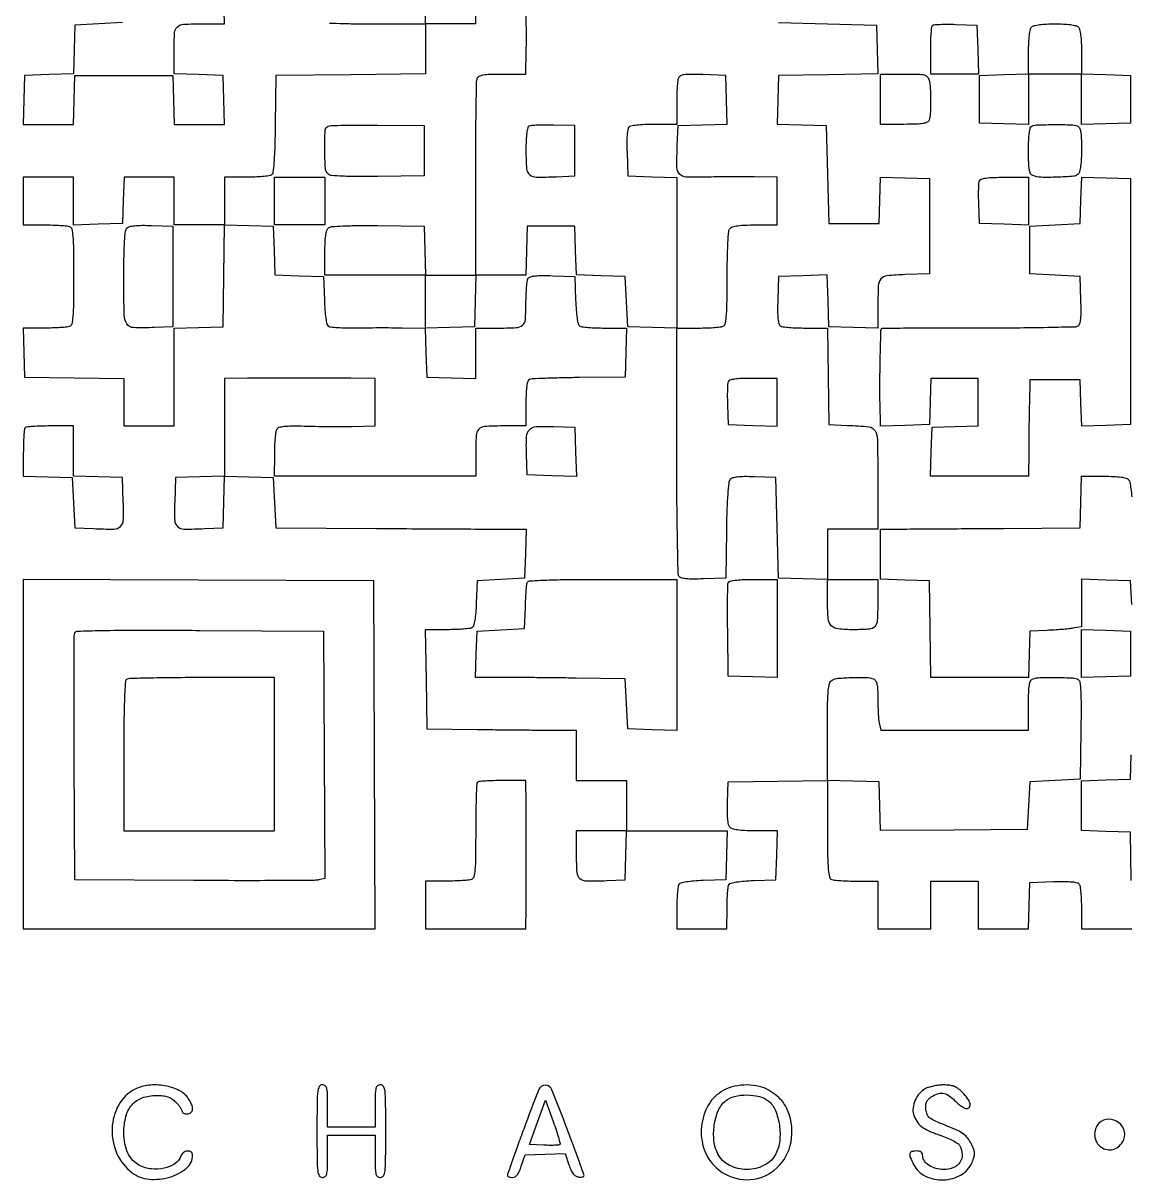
# Model space of a CAD drawing. Extents: x 156 to 936, y 95 to 969.
# Drawn here: x 155.9 to 574.7, y 95.1 to 532.3 of the extents above; entities that cross this region are included whole.
import ezdxf

# ---------------------------------------------------------------- set-up
doc = ezdxf.new("R2010")
doc.units = 0

msp = doc.modelspace()

# ---------------------------------------------------------------- linework, layer by layer
for points in [[(327.227935, 550.75), (326.955869, 532), (317.5, 532), (308.044131, 532), (307.772065, 550.75)], [(574.772559, 208.25), (574.5, 226.5), (565.25, 226.787526), (556, 227.075052), (556, 236.5), (556, 245.924948), (565.25, 246.212474), (574.5, 246.5), (574.786629, 255.68224)]]:
    msp.add_lwpolyline(points)
for points in [[(193.5, 532.5), (184.5, 532), (175.5, 531.5), (175.212964, 522.287036), (174.925929, 513.074071), (165.712964, 512.787036), (156.5, 512.5), (156.212474, 503.25), (155.924948, 494), (165.424948, 494), (174.924948, 494), (175.212474, 503.25), (175.5, 512.5), (194, 512.5), (212.5, 512.5), (212.787526, 503.25), (213.075052, 494), (222.575052, 494), (232.075052, 494), (231.787526, 503.25), (231.5, 512.5), (222.25, 512.787526), (213, 513.075052), (213, 521.930537, -0.014926), (213.20092, 528.659578, -0.196265), (214.257237, 530.861468, -0.174406), (216.610247, 531.830207, -0.011304), (224.119313, 532), (232.075052, 532), (231.787526, 541.25)], [(441.5, 532.5), (460, 532), (478.5, 531.5), (478.787232, 522.272202), (479.074464, 513.044404), (460.287232, 512.772202), (441.5, 512.5), (441.212977, 503.288016), (440.925954, 494.076031), (450.212977, 493.788016), (459.5, 493.5), (460, 475), (460.5, 456.5), (470, 456.5), (479.5, 456.5), (479.789473, 465.287003), (480.078945, 474.074007), (489.289473, 473.787003), (498.5, 473.5), (498.5, 455.5), (498.5, 437.5), (489.357189, 437.213893, 0.016342), (482.480866, 436.773452, 0.198271), (480.192673, 435.558503, 0.16349), (479.198519, 432.973195, 0.010311), (479.013655, 424.712474), (479, 416.924948), (469.75, 417.212474), (460.5, 417.5), (460.213341, 427.287041), (459.926682, 437.074081), (450.713341, 436.787041), (441.5, 436.5), (441.208654, 427.58457, 0.007874), (441.136581, 423.325344, 0.025891), (441.278743, 420.518036, 0.03736), (441.608404, 418.675579, 0.190691), (442.208654, 417.849883, 0.110361), (443.105981, 417.526888, 0.009558), (445.537478, 417.266784, 0.012216), (448.482099, 417.080963, 0.009183), (451.727441, 417.015313), (459.954883, 417), (460.227441, 398.75), (460.5, 380.5), (467.5, 380.245668, -0.016774), (475.649643, 379.675385, -0.242391), (478.000194, 378.13868, -0.12618), (478.895179, 374.842613, -0.003527), (479, 359.980948), (479, 341), (469.5, 341), (460, 341), (460, 331.5), (460, 322), (469.5, 322), (479, 322), (479, 313.106989, -0.013048), (478.826319, 306.452734, -0.172537), (477.897552, 304.218081, -0.193967), (475.811393, 303.205172, -0.01721), (469.852471, 303, -0.024519), (463.919925, 303.291098, -0.18172), (461.425874, 304.519247, -0.16934), (460.26327, 307.135225, -0.020681), (460, 313.497658), (460, 321.924948), (450.75, 322.212474), (441.5, 322.5), (441, 341.5), (440.5, 360.5), (432.403945, 360.787955, 0.009179), (428.505848, 360.854987, 0.028683), (425.888226, 360.701645, 0.042759), (424.133146, 360.343442, 0.148905), (423.177736, 359.714159, 0.148709), (422.659149, 358.478879, 0.007389), (422.270344, 354.043584, 0.009943), (421.960504, 348.178124, 0.004405), (421.773792, 340.426204), (421.5, 322.5), (413.085653, 322.206902, -0.008519), (409.085459, 322.135766, -0.027159), (406.4185, 322.278749, -0.039341), (404.659703, 322.610638, -0.187221), (403.850966, 323.206902, -0.137259), (403.51657, 324.31728, -0.000528), (403.267102, 337.695067, -0.002655), (403.080334, 352.903649, -0.00166), (403.015313, 370.712474), (403, 416.924948), (393.75, 417.212474), (384.5, 417.5), (384, 427), (383.5, 436.5), (374.287036, 436.787036), (365.074071, 437.074071), (364.787036, 446.287036), (364.5, 455.5), (355.5, 455.5), (346.5, 455.5), (346.212474, 446.25), (345.924948, 437), (336.498686, 437), (327.072424, 437), (326.786212, 427.25), (326.5, 417.5), (317.25, 417.212474), (308, 416.924948), (308, 426.962474), (308, 437), (289, 437), (270, 437), (270, 445.377555, -0.009865), (270.075167, 449.187101, -0.024503), (270.321487, 451.964554, -0.030982), (270.71566, 453.915128, -0.155417), (271.309087, 454.841556, -0.154677), (272.515232, 455.331439, -0.008096), (276.733702, 455.596234, -0.010385), (282.398845, 455.742011, -0.004306), (290.059087, 455.714001), (307.5, 455.5), (307.787526, 446.25), (308.075052, 437), (317.537526, 437), (327, 437), (327, 473.418213, -0.001558), (327.043843, 487.491593, -0.002435), (327.178303, 499.603225, -0.00066), (327.360793, 510.155181, -0.087168), (327.606989, 511.418213, -0.192406), (328.346128, 512.217093, -0.06988), (329.845898, 512.688469, -0.034532), (332.428287, 512.937024, -0.00673), (337.106989, 513), (346, 513), (346.125886, 521.75, 0.00318), (346.157869, 525.735023, 0.001862), (346.148043, 530.507467, 0.001862), (346.10265, 535.282314, 0.003165)], [(271.727222, 532.294608, 0.001646), (276.922117, 532.118185, 0.004683), (282.962348, 531.989577, 0.003037), (289.949286, 531.948712), (308, 531.952773), (308, 522.49196), (308, 513.031147), (279.75, 512.765573), (251.5, 512.5), (251.226647, 494.044584, -0.003561), (251.035521, 485.331725, -0.012194), (250.732937, 479.675066, -0.01105), (250.342971, 475.785498, -0.224357), (249.726647, 474.809897, -0.112125), (248.86414, 474.502227, -0.008919), (246.43689, 474.255038, -0.011731), (243.499351, 474.078012, -0.008719), (240.25, 474.015313), (232, 474), (232, 465), (232, 456), (222.5, 456), (213, 456), (213, 465), (213, 474), (203.538933, 474), (194.077866, 474), (193.788933, 465.25), (193.5, 456.5), (184.25, 456.212474), (175, 455.924948), (175, 464.962474), (175, 474), (165.5, 474), (156, 474), (156, 465), (156, 456), (163.918213, 456, -0.00705), (167.066073, 455.955615, -0.008902), (169.9751, 455.821697, -0.007317), (172.400281, 455.631074, -0.06844), (173.418213, 455.393011, -0.248646), (174.287914, 454.395349, -0.036527), (174.720076, 451.657417, -0.018394), (174.948864, 446.766599, -0.00249), (175, 436.5, -0.00249), (174.948864, 426.233401, -0.018394), (174.720076, 421.342583, -0.036527), (174.287914, 418.604651, -0.248646), (173.418213, 417.606989, -0.068543), (172.399219, 417.368898, -0.007277), (169.964077, 417.178303, -0.008872), (167.042924, 417.044383, -0.007017), (163.880687, 417), (155.924948, 417), (156.212474, 407.75), (156.5, 398.5), (175.25, 398.227935), (194, 397.955869), (194, 388.977935), (194, 380), (203.5, 380), (213, 380), (213, 398.462474), (213, 416.924948), (222.25, 417.212474), (231.5, 417.5), (231.771723, 436.787238), (232.043446, 456.074477), (241.271723, 455.787238), (250.5, 455.5), (250.787036, 446.287036), (251.074071, 437.074071), (260.287036, 436.787036), (269.5, 436.5), (269.792098, 427.532999, 0.009905), (269.99178, 423.723722, 0.019979), (270.328166, 420.736449, 0.019685), (270.756997, 418.52398, 0.188118), (271.292098, 417.74635, 0.12484), (272.165161, 417.429827, 0.00869), (274.788929, 417.214118, 0.01191), (277.96456, 417.084382, 0.008664), (281.5, 417.085494, -0.002431), (285.577226, 417.137603, -0.001462), (290.415539, 417.161763, -0.001464), (295.226546, 417.157631, -0.002558), (299.212474, 417.122144), (307.924948, 417), (308.212474, 407.75), (308.5, 398.5), (317.75, 398.212474), (327, 397.924948), (327, 407.462474), (327, 417), (334.918213, 417, 0.010942), (342.344571, 417.162535, 0.165682), (344.712752, 418.08692, 0.202261), (345.787688, 420.197169, 0.01753), (346.015313, 426.356989, -0.009288), (346.081049, 429.570103, -0.012325), (346.267102, 432.487838, -0.009701), (346.527636, 434.896861, -0.10999), (346.850966, 435.793098, -0.187221), (347.659703, 436.389362, -0.039341), (349.4185, 436.721251, -0.027159), (352.085459, 436.864234, -0.008519), (356.085653, 436.793098), (364.5, 436.5), (364.792098, 427.532999, 0.009786), (364.991711, 423.707636, 0.020298), (365.326695, 420.737125, 0.020215), (365.75425, 418.552989, 0.195149), (366.292098, 417.798312, 0.112754), (367.145057, 417.495059, 0.00869), (369.579639, 417.251635, 0.011554), (372.525136, 417.077155, 0.008553), (375.787526, 417.015313), (384.075052, 417), (383.787526, 407.75), (383.5, 398.5), (366.065056, 398.286019, 0.002611), (359.288609, 398.167451, 0.003897), (353.365328, 397.986659, 0.001701), (348.313702, 397.775835, 0.080497), (347.315056, 397.567404, 0.228086), (346.693309, 396.907835, 0.04074), (346.303323, 395.211364, 0.027777), (346.067507, 392.568191, 0.008361), (346, 388.531385), (346, 380), (337.106989, 380, 0.014768), (330.349521, 379.800362, 0.195511), (328.14255, 378.747254, 0.175208), (327.170753, 376.400012, 0.01141), (327, 368.918213), (327, 361), (289, 361), (251, 361), (251.015313, 369.25, -0.009665), (251.084374, 372.509357, -0.012708), (251.280368, 375.477874, -0.010213), (251.55538, 377.928183, -0.108551), (251.896124, 378.866166, -0.184333), (252.771148, 379.519725, -0.042456), (254.611371, 379.877611, -0.026789), (257.502486, 380.032888, -0.007081), (262.130811, 379.967769, 0.003372), (266.353091, 379.877032, 0.002083), (271.318113, 379.824514, 0.002089), (276.224355, 379.813556, 0.003753), (280.25, 379.851604), (289, 380), (289, 389), (289, 398), (279.75, 398.065327, 0.000911), (275.454106, 398.087835, 0.000484), (270.132812, 398.100863, 0.000482), (264.692963, 398.103677, 0.000748), (260, 398.094565, -0.000007), (255.342287, 398.078617, -0.000004), (250.014062, 398.060489, -0.000004), (244.851552, 398.043015, -0.000009), (240.75, 398.029238), (232, 398), (232, 379.537526), (232, 361.075052), (222.75, 360.787526), (213.5, 360.5), (213.21285, 351.278376, 0.015937), (213.218029, 344.311888, 0.205359), (214.296927, 342.006436, 0.182581), (216.775708, 341.054051, 0.012183), (224.520917, 341.199088), (231.5, 341.5), (231.786659, 351.287041), (232.073318, 361.074081), (241.286659, 360.787041), (250.5, 360.5), (251, 351), (251.5, 341.5), (289.5, 341.269109, 0.00009), (304.730148, 341.179302, 0.000108), (319.065711, 341.100428, 0.000092), (331.147, 341.038782, 0.000715), (336.787526, 341.019109), (346.075052, 341), (345.787526, 331.75), (345.5, 322.5), (336.5, 322), (327.5, 321.5), (327.206033, 313.031844, -0.010674), (327.005667, 309.460658, -0.020911), (326.666992, 306.63313, -0.02067), (326.236162, 304.533237, -0.192561), (325.706033, 303.797157, -0.112747), (324.854448, 303.494361, -0.008694), (322.424353, 303.251296, -0.011557), (319.484266, 303.077071, -0.008556), (316.227935, 303.015313), (307.955869, 303), (308.227935, 284.25), (308.5, 265.5), (327.5, 265.299228, 0.000224), (335.452664, 265.218754, 0.000205), (343.635938, 265.142972, 0.000205), (350.936742, 265.081359, 0.000677), (355.75, 265.049228), (365, 265), (365, 255.5), (365, 246), (374.5, 246), (384, 246), (384, 236.5), (384, 227), (374.5, 227), (365, 227), (365, 218.019052, 0.01682), (365.227183, 211.267676, 0.202101), (366.372662, 208.990719, 0.176722), (368.88044, 208.058134, 0.012322), (376.520917, 208.199088), (383.5, 208.5), (383.787526, 217.75), (384.075052, 227), (403.075052, 227), (422.075052, 227), (421.787526, 217.75), (421.5, 208.5), (413.031844, 208.206033, 0.010674), (409.460658, 208.005667, 0.020911), (406.63313, 207.666992, 0.02067), (404.533237, 207.236162, 0.192561), (403.797157, 206.706033, 0.110752), (403.494844, 205.866303, 0.009471), (403.251296, 203.57771, 0.012155), (403.07711, 200.806269, 0.009121), (403.015313, 197.75), (403, 190), (412.5, 190), (422, 190), (422.015313, 197.75, -0.009121), (422.07711, 200.806269, -0.012155), (422.251296, 203.57771, -0.009471), (422.494844, 205.866303, -0.110752), (422.797157, 206.706033, -0.192561), (423.533237, 207.236162, -0.02067), (425.63313, 207.666992, -0.020911), (428.460658, 208.005667, -0.010674), (432.031844, 208.206033), (440.5, 208.5), (440.787526, 217.75), (441.075052, 227), (432.659971, 227, -0.009341), (428.67439, 227.074469, -0.027071), (425.928617, 227.326393, -0.038412), (424.062509, 227.748416, -0.145738), (423.078674, 228.405204, -0.126804), (422.594776, 229.431833, -0.023545), (422.298867, 231.514748, -0.021342), (422.157498, 234.264652, -0.01153), (422.206229, 237.655204), (422.5, 245.5), (441.25, 245.772065), (460, 246.044131), (460, 227.629054, 0.002468), (460.05106, 217.285452, 0.018275), (460.279714, 212.36306, 0.036221), (460.711376, 209.607268, 0.24912), (461.581787, 208.606989, 0.06844), (462.599719, 208.368926, 0.007317), (465.0249, 208.178303, 0.008902), (467.933927, 208.044385, 0.00705), (471.081787, 208), (479, 208), (479, 199), (479, 190), (489, 190), (499, 190), (499, 199), (499, 208), (508, 208), (517, 208), (517, 199), (517, 190), (526.461067, 190), (535.922134, 190), (536.211067, 198.75), (536.5, 207.5), (545.41543, 207.791346, -0.007874), (549.674656, 207.863419, -0.025891), (552.481964, 207.721257, -0.03736), (554.324421, 207.391596, -0.190691), (555.150117, 206.791346, -0.10844), (555.472644, 205.905885, -0.010308), (555.733216, 203.60277, -0.012782), (555.918998, 200.812394, -0.009736), (555.984687, 197.75), (556, 190), (565.522559, 190), (575.045117, 190)], [(575, 312.5), (574.5, 321.5), (565.25, 321.787526), (556, 322.075052), (556, 313.082839), (556, 304.090626), (552.75, 303.541226, -0.016338), (551.067278, 303.313028, -0.005182), (548.545313, 303.080976, -0.005167), (545.726918, 302.880374, -0.005727), (543, 302.745913), (536.5, 302.5), (536.211067, 293.75), (535.922134, 285), (517.483626, 285), (499.045117, 285), (498.772559, 303.25), (498.5, 321.5), (489.25, 321.787526), (480, 322.075052), (480, 331.537526), (480, 341), (488.75, 341.053693, 0.000104), (493.81881, 341.085849, 0.000018), (503.448438, 341.149279, 0.000019), (514.755624, 341.2246, 0.000017), (526.5, 341.303693), (555.5, 341.5), (555.786212, 351.25), (556.072424, 361), (564.413767, 361, -0.009978), (568.188532, 360.924665, -0.024307), (570.959969, 360.67871, -0.03033), (572.91475, 360.287012, -0.156169), (573.833879, 359.700164, -0.126595), (574.271826, 358.772011, -0.012295), (574.682026, 356.299919, -0.014976), (575.015093, 353.281363, -0.011302)]]:
    msp.add_lwpolyline(points, format="xyb")
for points in [[(516.787526, 522.25), (517.075052, 513), (508.037526, 513), (499, 513), (499, 521.833333, -0.007429), (499.05105, 525.269125, -0.010988), (499.206746, 528.278621, -0.006414), (499.423524, 530.778731, -0.173222), (499.703816, 531.370483, -0.17855), (500.286747, 531.639255, -0.007766), (502.564452, 531.783202, -0.012381), (505.319749, 531.846095, -0.008434), (508.453816, 531.787149), (516.5, 531.5)], [(554.8, 530.8, -0.144682), (555.310039, 529.861987, -0.021131), (555.677383, 527.701269, -0.02038), (555.921656, 524.847487, -0.011159), (556, 521.337526), (556, 513.075052), (565.25, 512.787526), (574.5, 512.5), (574.5, 503.5), (574.5, 494.5), (565.25, 494.212474), (556, 493.924948), (556, 503.462474), (556, 513), (546, 513), (536, 513), (536, 503.462474), (536, 493.924948), (526.75, 494.212474), (517.5, 494.5), (517.5, 503.5), (517.5, 512.5), (526.75, 512.787526), (536, 513.075052), (536, 521.337526, -0.011159), (536.078344, 524.847487, -0.02038), (536.322617, 527.701269, -0.021131), (536.689961, 529.861987, -0.144682), (537.2, 530.8, -0.141618), (538.10739, 531.300471, -0.021788), (540.154386, 531.671053, -0.021242), (542.81658, 531.919487, -0.012644), (546, 532, -0.012644), (549.18342, 531.919487, -0.021242), (551.845614, 531.671053, -0.021788), (553.89261, 531.300471, -0.141618)], [(403.62125, 511.455377, 0.067928), (403.377732, 510.418881, 0.007516), (403.182492, 507.986017, 0.009051), (403.045439, 505.068763, 0.007211), (403, 501.918213), (403, 494), (394.75, 493.984687, 0.009158), (391.496014, 493.919039, 0.01219), (388.544105, 493.733216, 0.009524), (386.10652, 493.473134, 0.110447), (385.208654, 493.150117, 0.190691), (384.608404, 492.324421, 0.03736), (384.278743, 490.481964, 0.025891), (384.136581, 487.674656, 0.007874), (384.208654, 483.41543), (384.5, 474.5), (393.75, 474.212474), (403, 473.924948), (403, 445.462474), (403, 417), (411.25, 417.015313, 0.009153), (414.503929, 417.080924, 0.012185), (417.455659, 417.266638, 0.009517), (419.893111, 417.526559, 0.110467), (420.790541, 417.849385, 0.220723), (421.448073, 418.873054, 0.016407), (421.800709, 422.262256, 0.014231), (422.021347, 427.46242, 0.003486), (422.081081, 436.030458, -0.00454), (422.14867, 443.474803, -0.009935), (422.36543, 449.172178, -0.007129), (422.679617, 453.519018, -0.15275), (423.162985, 454.696385, -0.155978), (424.086006, 455.286204, -0.030559), (426.04241, 455.678812, -0.024349), (428.822282, 455.924802, -0.009893), (432.622445, 456), (441, 456), (441, 465), (441, 474), (432.25, 474.144302, 0.003627), (428.201692, 474.181697, 0.001963), (423.219828, 474.172025, 0.001955), (418.147462, 474.122437, 0.003084), (413.796224, 474.03604, -0.01523), (406.428085, 474.068727, -0.205733), (404.044744, 475.192791, -0.181555), (403.061348, 477.765568, -0.011439), (403.201382, 486.011777), (403.5, 493.5), (412.787023, 493.788016), (422.074046, 494.076031), (421.787023, 503.288016), (421.5, 512.5), (412.87125, 512.787164, 0.006366), (408.184609, 512.883424, 0.037718), (405.73978, 512.717914, 0.083815), (404.353077, 512.273358, 0.183756)], [(498.369714, 510.75, -0.052589), (498.835949, 507.80014, -0.012536), (498.968309, 502.826521, -0.010886), (498.868123, 497.875983, -0.081279), (498.393011, 495.581787, -0.192406), (497.653872, 494.782907, -0.06988), (496.154102, 494.311531, -0.034532), (493.571713, 494.062976, -0.00673), (488.893011, 494), (480, 494), (480, 503.5), (480, 513), (488.883369, 513, -0.00487), (494.368743, 512.946567, -0.0534), (496.551213, 512.66971, -0.150802), (497.684822, 512.002112, -0.119916)], [(307.5, 484), (307.5, 474.5), (290.059087, 474.285999, -0.004306), (282.398845, 474.257989, -0.010385), (276.733702, 474.403766, -0.008096), (272.515232, 474.668561, -0.154677), (271.309087, 475.158444, -0.20697), (270.176211, 477.389244, -0.014619), (269.944042, 484.534101, -0.012902), (270.106288, 491.726212, -0.290521), (271.25, 493.349327, -0.091899), (272.209156, 493.551964, -0.001786), (277.273438, 493.660091, -0.004234), (283.203159, 493.715282, -0.002819), (290, 493.682661), (307.5, 493.5)], [(347.25, 493.356866, 0.232854), (346.669213, 492.69013, 0.031797), (346.299832, 490.824681, 0.024655), (346.068139, 488.026422, 0.008328), (346, 483.935719, 0.017143), (346.229245, 477.251348, 0.202859), (347.377194, 474.985011, 0.175683), (349.887823, 474.057614, 0.012279), (357.520917, 474.199088), (364.5, 474.5), (364.5, 484), (364.5, 493.5), (356.5, 493.690199, 0.006392), (353.344709, 493.724863, 0.008556), (350.482813, 493.670739, 0.00628), (348.100026, 493.554893, 0.08407)], [(554.418213, 493.393011, -0.185749), (555.208851, 492.680141, -0.073109), (555.683212, 491.266754, -0.03686), (555.935, 488.858247, -0.007619), (556, 484.593011, -0.0113), (555.921443, 481.117343, -0.02047), (555.676767, 478.283644, -0.021205), (555.309096, 476.134923, -0.144372), (554.8, 475.2, -0.179092), (552.980818, 474.363546, -0.010529), (546.803752, 474.020456, -0.014609), (540.708899, 473.988687, -0.085811), (537.581787, 474.606989, -0.191637), (536.783844, 475.343066, -0.070265), (536.312113, 476.832504, -0.034795), (536.063199, 479.39422, -0.006825), (536, 484.023655, -0.008406), (536.0681, 488.073816, -0.024951), (536.299786, 490.841487, -0.032381), (536.66943, 492.682516, -0.2353), (537.25, 493.337719, -0.088856), (539.485737, 493.805565, -0.006454), (545.810769, 493.907585, -0.006576), (552.12749, 493.844846, -0.086042)], [(574.5, 427), (574.5, 380.5), (565.289473, 380.212997), (556.078945, 379.925993), (555.789473, 388.712997), (555.5, 397.5), (546, 397.5), (536.5, 397.5), (536.301866, 388.5, 0.00132), (536.222157, 384.385751, 0.000758), (536.146698, 379.426562, 0.000758), (536.08599, 374.443617, 0.001265), (536.051866, 370.25), (536, 361), (517.462474, 361), (498.924948, 361), (499.212474, 370.25), (499.5, 379.5), (508.25, 379.788933), (517, 380.077866), (517, 389.038933), (517, 398), (508.038933, 398), (499.077866, 398), (498.788933, 389.25), (498.5, 380.5), (489.25, 380.212474), (480, 379.924948), (479.851604, 388.712474, -0.006037), (479.811312, 397.087454, -0.004226), (479.95963, 406.524147, -0.000785), (480.2045, 416.035981, -0.181633), (480.531496, 416.839111, -0.207109), (480.845486, 416.977958, -0.000114), (491.42405, 417.059166, -0.001442), (503.221228, 417.113018, -0.000876), (517.172445, 417.112035, 0.002095), (531.190912, 417.14524, 0.003314), (543.208113, 417.303712, 0.000823), (553.69852, 417.528859, 0.135324), (554.791346, 417.857494, 0.191662), (555.391819, 418.679446, 0.037457), (555.721445, 420.518811, 0.025923), (555.863545, 423.324033, 0.007862), (555.791346, 427.58457), (555.5, 436.5), (546, 437), (536.5, 437.5), (536.5, 446.5), (536.5, 455.5), (546, 456), (555.5, 456.5), (555.789473, 465.287003), (556.078945, 474.074007), (565.289473, 473.787003), (574.5, 473.5)], [(536, 464.962474), (536, 455.924948), (526.75, 456.212474), (517.5, 456.5), (517.203033, 463.906415, -0.007079), (517.126964, 466.841003, -0.009185), (517.144753, 469.531874, -0.007235), (517.23321, 471.773024, -0.078282), (517.421649, 472.656415, -0.228018), (518.10667, 473.302323, -0.041983), (519.847946, 473.698536, -0.027394), (522.610611, 473.934044, -0.007567), (526.968615, 474), (536, 474)], [(212.5, 436.5), (212.5, 417.5), (205.520917, 417.199088, -0.019172), (197.575422, 417.161351, -0.250852), (195.109051, 418.59042, -0.134794), (194.125944, 421.932241, -0.004535), (194, 435.819052, -0.003753), (194.063294, 444.2522, -0.012481), (194.284774, 449.790104, -0.012896), (194.629884, 453.58364, -0.168798), (195.236619, 454.836619, -0.141627), (196.215618, 455.376564, -0.030081), (198.156875, 455.694801, -0.024175), (200.863904, 455.841129, -0.010354), (204.486619, 455.786619), (212.5, 455.5)], [(422.421649, 396.656415, 0.078282), (422.23321, 395.773024, 0.007235), (422.144753, 393.531874, 0.009185), (422.126964, 390.841003, 0.007079), (422.203033, 387.906415), (422.5, 380.5), (431.75, 380.212474), (441, 379.924948), (441, 388.962474), (441, 398), (431.968615, 398, 0.007567), (427.610611, 397.934044, 0.027394), (424.847946, 397.698536, 0.041983), (423.10667, 397.302323, 0.228018)], [(156.666667, 379.333333, 0.174595), (156.400837, 378.768224, 0.005912), (156.195833, 376.278732, 0.010516), (156.048335, 373.289663, 0.007069), (156, 369.870859), (156, 361.075052), (165.25, 360.787526), (174.5, 360.5), (175, 351), (175.5, 341.5), (182.479083, 341.199088, 0.012183), (190.224292, 341.054051, 0.182581), (192.703073, 342.006436, 0.205359), (193.781971, 344.311888, 0.015937), (193.78715, 351.278376), (193.5, 360.5), (184.25, 360.787526), (175, 361.075052), (175, 370.537526), (175, 380), (166.166667, 380, 0.007039), (162.733476, 379.951666, 0.010477), (159.732292, 379.804167, 0.005871), (157.23216, 379.599192, 0.174709)], [(364.788029, 370.211971), (365.076058, 360.923942), (355.788029, 361.211971), (346.5, 361.5), (346.206229, 369.344796, -0.019645), (346.218611, 376.021195, -0.185166), (347.333807, 378.605942, -0.189669), (349.876766, 379.748898, -0.020771), (356.403945, 379.787955), (364.5, 379.5)], [(403, 293.462474), (403, 264.924948), (393.75, 265.212474), (384.5, 265.5), (384, 275), (383.5, 284.5), (365, 284.718868, 0.000398), (357.199325, 284.804946, 0.00035), (349.058876, 284.882589, 0.000352), (341.715311, 284.94232, 0.001062), (336.711067, 284.968868), (326.922134, 285), (327.211067, 293.75), (327.5, 302.5), (336.5, 303), (345.5, 303.5), (345.769726, 311.5, -0.004694), (345.905777, 314.655284, -0.006263), (346.092081, 317.517187, -0.004511), (346.299299, 319.905307, -0.062379), (346.488341, 320.75, -0.296767), (347.372136, 321.420543, -0.007053), (352.788066, 321.734848, -0.009011), (360.921317, 321.945069, -0.001955), (374.968615, 322), (403, 322)], [(441, 303.462474), (441, 284.924948), (431.75, 285.212474), (422.5, 285.5), (422.267123, 302.5, -0.00257), (422.210592, 309.10516, -0.003849), (422.235279, 314.873438, -0.001636), (422.310426, 319.800433, -0.082207), (422.485738, 320.75, -0.245532), (423.122652, 321.334658, -0.032523), (424.976495, 321.702901, -0.02475), (427.790814, 321.932979, -0.008021), (431.968615, 322), (441, 322)], [(269.759875, 255.77153), (270.019749, 209.043061), (267.759875, 208.494001, -0.057675), (266.004934, 208.276836, -0.000538), (252.945088, 208.187752, -0.00181), (237.910959, 208.155786, -0.001169), (220.5, 208.222471), (175.5, 208.5), (175.239372, 254.5, -0.000997), (175.174287, 272.225103, -0.001596), (175.197198, 287.357597, -0.000282), (175.267665, 300.72814, -0.090314), (175.461789, 301.759906, -0.301449), (176.45055, 302.464468, -0.003096), (185.402033, 302.70934, -0.005599), (198.68089, 302.841585, -0.001079), (222.722417, 302.759906), (269.5, 302.5)], [(195.25, 284.337719, 0.286605), (194.579791, 283.416621, 0.006896), (194.265434, 277.906228, 0.008864), (194.055066, 269.647433, 0.001935), (194, 255.416667), (194, 227), (222.5, 227), (251, 227), (251, 256), (251, 285), (223.75, 284.921053, 0.001717), (213.21496, 284.854351, 0.002675), (204.1375, 284.717133, 0.000767), (196.247198, 284.543529, 0.090243)], [(477.418213, 284.393011, -0.174962), (478.194519, 283.72193, -0.077284), (478.675502, 282.433506, -0.040828), (478.937682, 280.284782, -0.009474), (479.013655, 276.643011, 0.007474), (479.062508, 273.745721, 0.008266), (479.197904, 270.946953, 0.007766), (479.38985, 268.564761, 0.041522), (479.621712, 267.282787), (480.216115, 265.065574), (508.108057, 265.065574), (536, 265.065574), (536, 274.425798, -0.006236), (536.061799, 279.380912, -0.033123), (536.30846, 282.079081, -0.067726), (536.777841, 283.637025, -0.196603), (537.581787, 284.393011, -0.085435), (540.273862, 284.927386, -0.009744), (546.491495, 284.964753, -0.007756), (552.802473, 284.781761, -0.130995), (554.773242, 284.161306, -0.226527), (555.421641, 283.126519, -0.01557), (555.716146, 279.589823, -0.013555), (555.85189, 274.125155, -0.003139), (555.773242, 264.926619), (555.5, 246.5), (546, 246), (536.5, 245.5), (536, 236.5), (535.5, 227.5), (507.786868, 227.299695), (480.073736, 227.099389), (479.786868, 236.299695), (479.5, 245.5), (469.75, 245.786212), (460, 246.072424), (460, 264.486522, -0.002325), (460.050061, 275.252402, -0.02013), (460.287597, 280.041933, -0.047131), (460.776172, 282.667179, -0.193666), (461.75, 283.919901, -0.111499), (464.027634, 284.637786, -0.013267), (469.344954, 284.939707, -0.014708), (474.666016, 284.943819, -0.084643)], [(327.666667, 245.333333, 0.187727), (327.396893, 244.719807, 0.001725), (327.195833, 239.655386, 0.005541), (327.048129, 233.783236, 0.003517), (327, 226.940322, -0.002591), (326.948521, 217.007632, -0.018927), (326.719131, 212.253764, -0.037894), (326.284782, 209.593068, -0.246524), (325.418213, 208.606989, -0.06844), (324.400281, 208.368926, -0.007317), (321.9751, 208.178303, -0.008902), (319.066073, 208.044385, -0.00705), (315.918213, 208), (308, 208), (308, 199), (308, 190), (327, 190), (346, 190), (346.047833, 198.25, 0.000501), (346.1059, 210.35919, 0.000739), (346.130502, 220.990245, 0.000847), (346.122736, 230.043055, 0.00166), (346.080423, 237.25), (346, 246), (337.166667, 246, 0.007039), (333.733476, 245.951666, 0.010477), (330.732292, 245.804167, 0.005871), (328.23216, 245.599192, 0.174709)], [(198.218183, 129.336917, 0.153066), (192.053618, 123.457706, 0.118416), (189.568116, 114.462178, 0.112717), (191.402508, 104.95692, 0.129298), (197.148364, 97.738552, 0.140669), (203.510956, 95.330406, 0.092406), (211.353808, 96.132934, 0.103397), (217.70376, 99.53889, 0.221628), (220, 104.464817, 0.243972), (219.412697, 105.596804, 0.181677), (218.027443, 105.956685, 0.137067), (216.43938, 105.326636, 0.154547), (215.496519, 103.989033, -0.174186), (213.3827, 101.221347, -0.08865), (209.292213, 99.507305, -0.079611), (204.394285, 99.207761, -0.095147), (199.967267, 100.516927, -0.084625), (197.390452, 102.46001, -0.077639), (195.511441, 105.201349, -0.067555), (194.376874, 108.73096, -0.044055), (194, 113, -0.063353), (194.774462, 119.087713, -0.117152), (197.091997, 123.471463, -0.128609), (200.956237, 126.089266, -0.085108), (206.267961, 127, -0.02352), (208.7918, 126.881215, -0.057874), (210.604148, 126.495535, -0.068814), (212.087316, 125.75569, -0.046352), (213.545455, 124.545455, -0.01959), (214.485184, 123.529054, -0.023867), (215.278977, 122.50483, -0.023416), (215.853657, 121.59785, -0.130216), (216, 121.045455, 0.184164), (216.152159, 120.646358, 0.090405), (216.5875, 120.307102, 0.070274), (217.234692, 120.077185, 0.0503), (218, 120, 0.179812), (219.345537, 120.500056, 0.201789), (219.956732, 121.73082, 0.117929), (219.626737, 123.62951, 0.051083), (218.369307, 125.883127, 0.127134), (214.841521, 128.89623, 0.071174), (209.437451, 130.638352, 0.067946), (203.45707, 130.84213, 0.089315)], [(267, 113.5, 0.001825), (267.040662, 102.362042, 0.026629), (267.278571, 98.4375, 0.103099), (267.868713, 96.652291, 0.267644), (269, 96, 0.157888), (270.078201, 96.349175, 0.176663), (270.6875, 97.25, 0.055952), (270.948615, 99.198839, 0.005351), (271, 104), (271, 112), (280, 112), (289, 112), (289, 104, 0.005351), (289.051385, 99.198839, 0.055952), (289.3125, 97.25, 0.176663), (289.921799, 96.349175, 0.157888), (291, 96, 0.267644), (292.131287, 96.652291, 0.103099), (292.721429, 98.4375, 0.026629), (292.959338, 102.362042, 0.001825), (293, 113.5, 0.001825), (292.959338, 124.637958, 0.026629), (292.721429, 128.5625, 0.103099), (292.131287, 130.347709, 0.267644), (291, 131, 0.157888), (289.921799, 130.650825, 0.176663), (289.3125, 129.75, 0.055952), (289.051385, 127.801161, 0.005351), (289, 123), (289, 115), (280, 115), (271, 115), (271, 123, 0.005351), (270.948615, 127.801161, 0.055952), (270.6875, 129.75, 0.176663), (270.078201, 130.650825, 0.157888), (269, 131, 0.267644), (267.868713, 130.347709, 0.103099), (267.278571, 128.5625, 0.026629), (267.040662, 124.637958, 0.001825)], [(345.150162, 114.298581, 0.001399), (342.78587, 107.805295, 0.002201), (340.795581, 102.214271, 0.000543), (339.082158, 97.316089, 0.087362), (338.990142, 96.75, 0.228006), (339.133051, 96.462634, 0.072554), (339.560125, 96.220313, 0.05563), (340.181958, 96.054822, 0.037257), (340.916667, 96, 0.132144), (341.876245, 96.258112, 0.095441), (342.716296, 96.988729, 0.062728), (343.486664, 98.275756, 0.023248), (344.246921, 100.25), (345.660508, 104.5), (353.23348, 104.790322), (360.806452, 105.080644), (362.231554, 100.790322, 0.024804), (363.012696, 98.778137, 0.060743), (363.8295, 97.419305, 0.085232), (364.748336, 96.583399, 0.105899), (365.828328, 96.180449, 0.035082), (366.657335, 96.117355, 0.059239), (367.349025, 96.195509, 0.08636), (367.808599, 96.391521, 0.268565), (367.955586, 96.680449, 0.072618), (367.831701, 97.294361, 0.000554), (366.101328, 102.106132, 0.002044), (364.087383, 107.616382, 0.001309), (361.705586, 114, 0.005927), (355.807645, 129.135028, 0.300953), (353.312676, 130.851818, 0.312609), (350.834858, 129.200181, 0.006226)], [(420.847806, 128.982092, 0.137374), (415.047345, 123.479162, 0.110758), (412.350246, 115.287203, 0.108273), (413.385679, 106.572733, 0.126192), (417.97931, 99.637657, 0.161595), (428.104137, 95.185333, 0.17141), (438.603124, 97.817575, 0.163505), (445.455241, 106.619451, 0.147758), (445.963605, 118.179643, 0.039178), (444.785382, 121.644716, 0.059526), (443.192949, 124.394041, 0.058523), (440.975772, 126.722998, 0.036414), (437.903293, 128.917738, 0.081622), (434.180942, 130.424362, 0.054539), (429.603667, 130.942614, 0.053509), (424.913158, 130.457094, 0.069105)], [(437.594285, 124.92175, -0.121975), (440.281328, 121.277299, -0.062281), (441.797185, 115.760872, -0.060837), (441.928855, 109.843049, -0.094775), (440.483073, 104.967267, -0.156712), (436.115922, 100.624035, -0.118489), (429.5, 99.033877, -0.118489), (422.884078, 100.624035, -0.156712), (418.516927, 104.967267, -0.094744), (417.067252, 109.855085, -0.061241), (417.202977, 115.773351, -0.062696), (418.732705, 121.290225, -0.121177), (421.440227, 124.950393, -0.115607), (424.79599, 126.623594, -0.058595), (429.511506, 127.169633, -0.058565), (434.229578, 126.606619, -0.114739)], [(496.888053, 129.500358, 0.093698), (494.770818, 127.771778, 0.069082), (493.15611, 125.203819, 0.070614), (492.330861, 122.359447, 0.109827), (492.527496, 119.823719, 0.068589), (493.72889, 117.225636, 0.084948), (495.522563, 115.259589, 0.063142), (498.291733, 113.616157, 0.022064), (502.626479, 111.957911, -0.019449), (505.158741, 111.004342, -0.023763), (507.441167, 109.911489, -0.023625), (509.239577, 108.83026, -0.123331), (510.010281, 107.98079, -0.113826), (510.913806, 104.647767, -0.160341), (510.069402, 101.710494, -0.149326), (507.574766, 99.707869, -0.095279), (503.893766, 99, -0.066153), (500.961833, 99.389615, -0.076526), (498.387971, 100.529721, -0.090963), (496.619792, 102.180792, -0.16092), (496, 104.056704, 0.080845), (495.853765, 104.955208, 0.147905), (495.428381, 105.55567, 0.120811), (494.670305, 105.89448, 0.044991), (493.5, 106, 0.073017), (491.81179, 105.752144, 0.281927), (491.13556, 104.995988, 0.145897), (491.289856, 103.594865, 0.019457), (492.566418, 100.871562, 0.16295), (497.051856, 96.517948, 0.121188), (503.8543, 95.094892, 0.121773), (510.515532, 96.99111, 0.165316), (514.62436, 101.643393, 0.024487), (515.386482, 103.75206, 0.086129), (515.567137, 105.178032, 0.081903), (515.261038, 106.619405, 0.02084), (514.295583, 108.814426, 0.051154), (513.01528, 110.864442, 0.071559), (511.46285, 112.362093, 0.048118), (509.113632, 113.733509, 0.011787), (505, 115.51492, -0.00805), (500.542504, 117.405819, -0.062903), (498.615977, 118.56835, -0.127456), (497.659353, 119.830207, -0.074512), (497.193806, 121.681406, -0.041298), (497.170023, 123.258931, -0.08223), (497.455916, 124.471405, -0.088047), (498.100192, 125.473702, -0.053262), (499.166312, 126.403936, -0.065505), (501.532018, 127.636119, -0.126753), (503.641091, 127.841779, -0.112682), (505.753774, 126.999478, -0.045433), (508.153846, 125, 0.02175), (509.406791, 123.851564, 0.025612), (510.690625, 122.88125, 0.0258), (511.840124, 122.185316, 0.123829), (512.576923, 122, 0.251688), (513.650926, 122.577189, 0.209624), (513.874612, 123.870465, 0.09499), (512.962032, 125.852919, 0.041167), (511.076923, 128.076923, 0.033125), (509.392402, 129.551899, 0.068723), (507.875247, 130.411958, 0.066965), (506.156135, 130.841332, 0.030079), (503.826923, 130.959962, 0.02763), (501.978837, 130.840596, 0.021899), (500.003774, 130.514688, 0.022396), (498.194317, 130.048584, 0.050276)], [(358.753254, 108.419921, -0.179562), (358.325245, 108.223595, -0.009319), (356.78604, 108.137175, -0.013803), (354.914778, 108.118753, -0.009506), (352.795689, 108.196713), (347.364618, 108.5), (350.363049, 116.873116), (353.361479, 125.246231), (356.320614, 117.096324, -0.007279), (357.416842, 113.934401, -0.011454), (358.255845, 111.185793, -0.005612), (358.876839, 108.871298, -0.265033)], [(562.625432, 116.482575, 0.117561), (561.313058, 114.348512, 0.102445), (561.016394, 111.737292, 0.103468), (561.780103, 109.244189, 0.122432), (563.451037, 107.440125, 0.089408), (565.665787, 106.499306, 0.118893), (567.845514, 106.528338, 0.112231), (569.863415, 107.562317, 0.073559), (571.606743, 109.522566, 0.202804), (572.290452, 113.282853, 0.174541), (570.121738, 116.696914, 0.169883), (566.221333, 118.001262, 0.195321)]]:
    msp.add_lwpolyline(points, format="xyb", close=True)
for points in [[(270, 465), (270, 456), (260.5, 456), (251, 456), (251, 465), (251, 474), (260.5, 474), (270, 474)], [(156, 256.007138), (156, 190), (222.50719, 190), (289.014379, 190), (288.75719, 255.75), (288.5, 321.5), (222.25, 321.757138), (156, 322.014276)], [(574.5, 294), (574.5, 285.5), (565.25, 285.212474), (556, 284.924948), (556, 294), (556, 303.075052), (565.25, 302.787526), (574.5, 302.5)]]:
    msp.add_lwpolyline(points, close=True)

doc.saveas('drawing.dxf')
